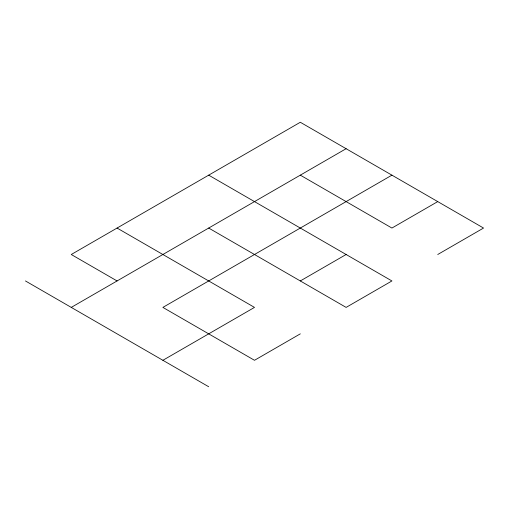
<?xml version="1.0" encoding="UTF-8"?>
<svg xmlns="http://www.w3.org/2000/svg" width="509" height="509" viewBox="0 0 509 509"><rect width="100%" height="100%" fill="white"/><g stroke="black" fill="none" stroke-linecap="round" stroke-linejoin="round"><path stroke-width="0.76" d="M71.26 307.398L346.12 148.704M391.93 175.153L162.88 307.398L254.5 360.296L300.31 333.847M162.88 360.296L254.5 307.398L117.07 228.051M300.31 280.949L346.12 254.5M437.74 201.602L391.93 228.051L300.31 175.153M437.74 254.5L483.55 228.051L300.31 122.262L71.26 254.5L117.07 280.949M208.69 175.153L391.93 280.949L346.12 307.398L208.69 228.051M25.45 280.949L208.69 386.738"/></g></svg>
